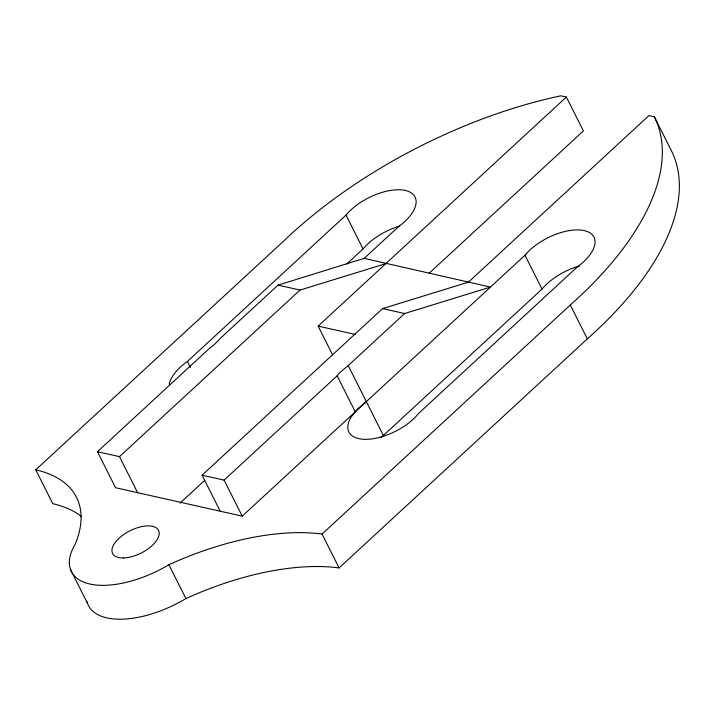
<?xml version="1.0" encoding="UTF-8"?>
<svg xmlns="http://www.w3.org/2000/svg" width="715" height="715" viewBox="0 0 715 715"><rect width="100%" height="100%" fill="white"/><g stroke="black" fill="none" stroke-linecap="round" stroke-linejoin="round"><path stroke-width="1.07" d="M86.926 601.342A78.498 38.056 -26.7 0 0 185.927 598.58A205.151 99.465 -26.7 0 1 339.089 567.925L587.319 338.874A306.538 148.613 -26.7 0 0 671.367 150.651L654.332 116.786L648.961 115.58L468.432 282.157L382.605 308.594L202.077 475.171L224.099 480.114L337.14 375.804L339.384 373.007L348.214 365.588L404.627 313.528L490.454 287.099L364.167 258.365L277.992 285.124L221.578 337.176L214.008 344.88L210.496 347.401L97.463 451.701L115.589 487.737L242.224 516.15L524.98 255.237A41.622 20.181 -26.7 0 1 584.191 230.605A41.622 20.181 -26.7 0 1 577.282 266.972L418.641 413.359A41.81 20.27 -26.7 0 1 367.903 439.287A41.81 20.27 -26.7 0 1 351.253 416.836L357.509 409.043L366.339 401.624M81.608 516.695A174.701 84.692 -26.7 0 0 52.785 503.691L35.75 469.826L283.98 240.785A308.773 149.694 -26.7 0 1 560.864 95.819L566.369 97.052L583.404 130.916L429.125 273.264M169.169 384.169A41.81 20.27 -26.7 0 1 187.393 361.477L346.033 215.099A41.622 20.181 -26.7 0 1 405.244 190.458A41.622 20.181 -26.7 0 1 398.344 226.834L364.167 258.365M97.463 451.701L119.485 456.644L300.014 290.067L385.841 263.629M346.712 264.058L363.068 248.963A41.622 20.181 -26.7 0 1 399.622 226.101M332.672 354.989L318.139 326.103L566.369 97.052M180.082 503.074L204.696 480.355M380.764 437.428A41.81 20.27 -26.7 0 1 383.374 435.489L542.015 289.11A41.622 20.181 -26.7 0 1 579.588 265.953M35.75 469.826A174.701 84.692 -26.7 0 1 75.424 543.749A78.498 38.056 -26.7 0 0 89.867 584.021A78.498 38.056 -26.7 0 0 168.892 564.716A205.151 99.465 -26.7 0 1 322.063 534.051L570.293 305.01A306.538 148.613 -26.7 0 0 654.332 116.786M277.992 285.124L300.014 290.067M382.605 308.594L404.627 313.528M318.139 326.103L355.087 334.388M570.293 305.01L587.319 338.874M524.98 255.237L542.015 289.11M346.033 215.099L363.068 248.963M348.214 365.588L383.374 435.489M337.14 375.804L355.266 411.84M322.063 534.051L339.089 567.925M187.393 361.477L190.396 367.456M224.099 480.114L242.224 516.15M202.077 475.171L220.202 511.207M119.485 456.644L137.611 492.68M168.892 564.716L185.927 598.58M70.508 569.56L87.543 603.424M123.498 557.968A25.722 12.468 -26.7 0 0 159.213 533.506A25.722 12.468 -26.7 0 0 123.999 534.311A25.722 12.468 -26.7 0 0 123.498 557.968"/></g></svg>
